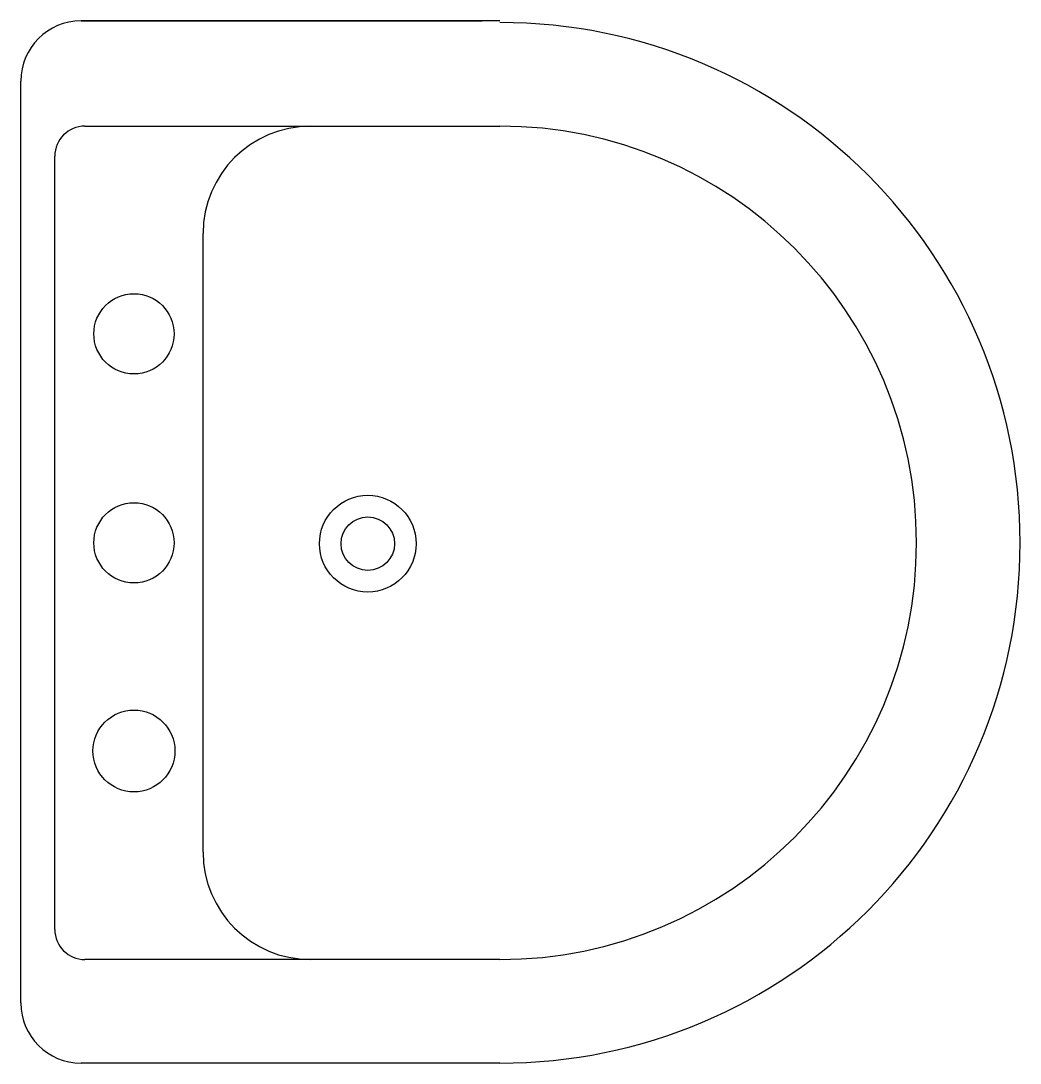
# Model space of a CAD drawing. Extents: x 0 to 0.465, y -0.243 to 0.243.
import ezdxf

# ---------------------------------------------------------------- set-up
doc = ezdxf.new("R2010")
doc.units = 0
doc.header["$LTSCALE"] = 20
doc.header["$MEASUREMENT"] = 0
doc.layers.get('0').update_dxf_attribs({"linetype": 'CONTINUOUS'})

msp = doc.modelspace()

# ---------------------------------------------------------------- linework, layer by layer
for p, q in [((0.22285, 0.2425), (0.02801, 0.2425)), ((0.02801, 0.2425), (0.21472, 0.2425)), ((0, -0.21449), (0, 0.21449)), ((0.02977, 0.19349), (0.22285, 0.19349)), ((0.17038, 0.19349), (0.21394, 0.19349)), ((0.01577, -0.05467), (0.01577, 0.17949)), ((0.0848, -0.14427), (0.0848, 0.14349)), ((0.01577, -0.18027), (0.01577, -0.05467)), ((0.22285, -0.19427), (0.02977, -0.19427)), ((0.22285, -0.2425), (0.02801, -0.2425))]:
    msp.add_line(p, q)
for centre, radius in [((0.05263, 0.09685), 0.01867), ((0.16143, -0.00078), 0.0225), ((0.05263, -0.00039), 0.01867), ((0.16143, -0.00078), 0.01245), ((0.05263, -0.09724), 0.01906)]:
    msp.add_circle(centre, radius)
for centre, radius, start, end in [((0.02801, 0.21449), 0.02801, 90, 180), ((0.22285, -0.00039), 0.24211, 270, 90), ((0.02977, 0.17949), 0.014, 90, 180), ((0.1348, 0.14349), 0.05, 90, 180), ((0.22285, -0.00039), 0.19388, 270, 90), ((0.1348, -0.14427), 0.05, 180, 270), ((0.02977, -0.18027), 0.014, 180, 270), ((0.02801, -0.21449), 0.02801, 180, 270)]:
    msp.add_arc(centre, radius, start, end)

doc.saveas('drawing.dxf')
